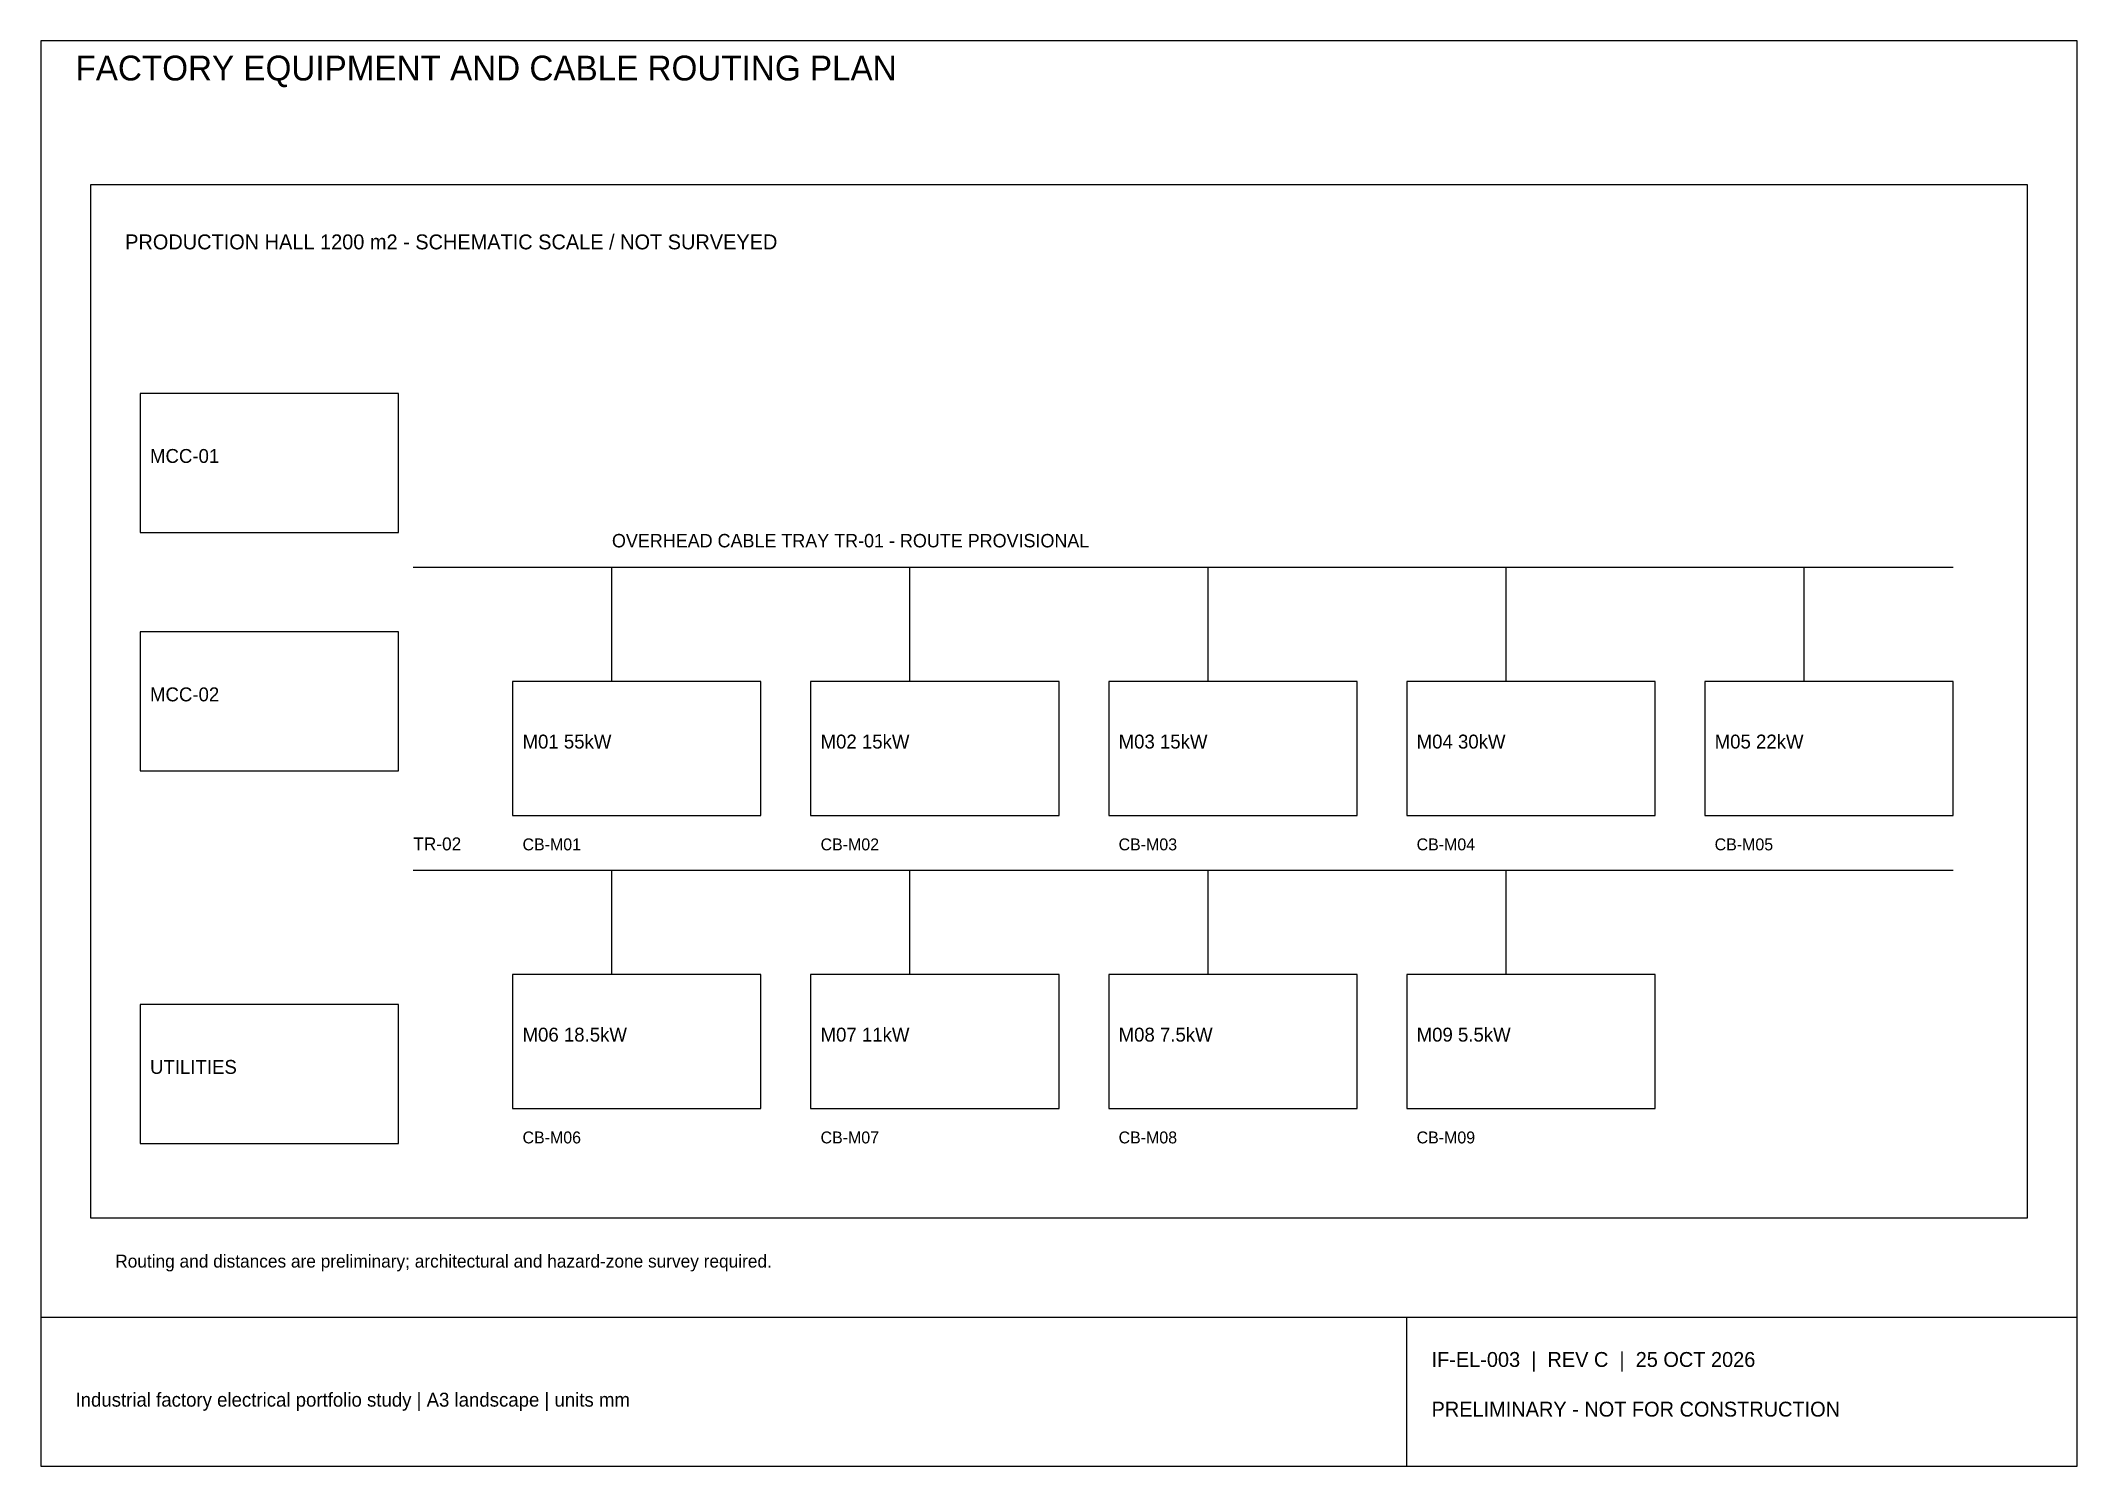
# Model space of a CAD drawing. Header units: millimetres. Extents: x 5 to 415, y 5 to 292.
import ezdxf

# ---------------------------------------------------------------- set-up
doc = ezdxf.new("R2010")
doc.units = ezdxf.units.MM
for name, color, linetype in [('ANNOT', 7, 'Continuous'), ('BORDER', 7, 'Continuous'), ('CABLE', 4, 'Continuous'), ('EQUIPMENT', 3, 'Continuous'), ('SAFETY', 2, 'Continuous')]:
    doc.layers.add(name, color=color, linetype=linetype)

msp = doc.modelspace()

# ---------------------------------------------------------------- linework, layer by layer
at = {"layer": 'BORDER'}
for p, q in [((5, 35), (415, 35)), ((280, 5), (280, 35))]:
    msp.add_line(p, q, dxfattribs=at)
msp.add_lwpolyline([(5, 5), (415, 5), (415, 292), (5, 292)], close=True, dxfattribs=at)
at = {"layer": 'CABLE'}
for p, q in [((80, 186), (390, 186)), ((120, 163), (120, 186)), ((180, 163), (180, 186)), ((240, 163), (240, 186)), ((300, 163), (300, 186)), ((360, 163), (360, 186)), ((80, 125), (390, 125)), ((120, 104), (120, 125)), ((180, 104), (180, 125)), ((240, 104), (240, 125)), ((300, 104), (300, 125))]:
    msp.add_line(p, q, dxfattribs=at)
at = {"layer": 'EQUIPMENT'}
for points in [[(15, 55), (405, 55), (405, 263), (15, 263)], [(25, 193), (77, 193), (77, 221), (25, 221)], [(25, 145), (77, 145), (77, 173), (25, 173)], [(100, 136), (150, 136), (150, 163), (100, 163)], [(160, 136), (210, 136), (210, 163), (160, 163)], [(220, 136), (270, 136), (270, 163), (220, 163)], [(280, 136), (330, 136), (330, 163), (280, 163)], [(340, 136), (390, 136), (390, 163), (340, 163)], [(100, 77), (150, 77), (150, 104), (100, 104)], [(160, 77), (210, 77), (210, 104), (160, 104)], [(220, 77), (270, 77), (270, 104), (220, 104)], [(280, 77), (330, 77), (330, 104), (280, 104)], [(25, 70), (77, 70), (77, 98), (25, 98)]]:
    msp.add_lwpolyline(points, close=True, dxfattribs=at)

# ---------------------------------------------------------------- texts
at = {"layer": 'ANNOT'}
for s, height, p in [('FACTORY EQUIPMENT AND CABLE ROUTING PLAN', 5, (12, 284)), ('PRODUCTION HALL 1200 m2 - SCHEMATIC SCALE / NOT SURVEYED', 3, (22, 250)), ('MCC-01', 2.8, (27, 207)), ('OVERHEAD CABLE TRAY TR-01 - ROUTE PROVISIONAL', 2.7, (120, 190)), ('MCC-02', 2.8, (27, 159)), ('M01 55kW', 2.8, (102, 149.5)), ('M02 15kW', 2.8, (162, 149.5)), ('M03 15kW', 2.8, (222, 149.5)), ('M04 30kW', 2.8, (282, 149.5)), ('M05 22kW', 2.8, (342, 149.5)), ('TR-02', 2.6, (80, 129)), ('CB-M01', 2.4, (102, 129)), ('CB-M02', 2.4, (162, 129)), ('CB-M03', 2.4, (222, 129)), ('CB-M04', 2.4, (282, 129)), ('CB-M05', 2.4, (342, 129)), ('M06 18.5kW', 2.8, (102, 90.5)), ('M07 11kW', 2.8, (162, 90.5)), ('M08 7.5kW', 2.8, (222, 90.5)), ('M09 5.5kW', 2.8, (282, 90.5)), ('UTILITIES', 2.8, (27, 84)), ('CB-M06', 2.4, (102, 70)), ('CB-M07', 2.4, (162, 70)), ('CB-M08', 2.4, (222, 70)), ('CB-M09', 2.4, (282, 70)), ('IF-EL-003  |  REV C  |  25 OCT 2026', 3, (285, 25)), ('Industrial factory electrical portfolio study | A3 landscape | units mm', 2.8, (12, 17))]:
    msp.add_text(s, height=height, dxfattribs=at).set_placement(p)
at = {"layer": 'SAFETY'}
for s, height, p in [('Routing and distances are preliminary; architectural and hazard-zone survey required.', 2.6, (20, 45)), ('PRELIMINARY - NOT FOR CONSTRUCTION', 3, (285, 15))]:
    msp.add_text(s, height=height, dxfattribs=at).set_placement(p)

doc.saveas('drawing.dxf')
